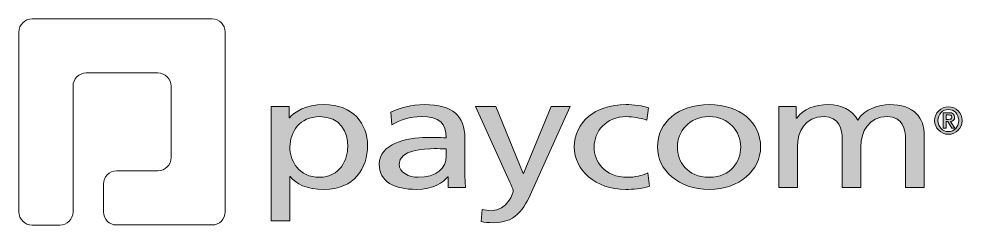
# Model space of a CAD drawing. Header units: inches. Extents: x 0.23 to 4.21, y -1.38 to -0.51.
import ezdxf

# ---------------------------------------------------------------- set-up
doc = ezdxf.new("R2010")
doc.units = ezdxf.units.IN
doc.header["$MEASUREMENT"] = 0
doc.layers.add('Layer 2', color=7, linetype='Continuous')

# ---------------------------------------------------------------- blocks, each defined once
blk = doc.blocks.new('block 3')
at = {"layer": 'Layer 2', "true_color": 0x0a0203}
h = blk.add_hatch(color=18, dxfattribs=at)
h.dxf.hatch_style = 2
edge = h.paths.add_edge_path()
edge.add_spline(control_points=[(1.2944, -0.8776), (1.2944, -0.8776), (1.3697, -0.8776), (1.3697, -0.8776), (1.3697, -0.8776), (1.3697, -0.9258), (1.3697, -0.9258), (1.3697, -0.9258), (1.3714, -0.9258), (1.3714, -0.9258), (1.3923, -0.9003), (1.4409, -0.8695), (1.5162, -0.8695), (1.6401, -0.8695), (1.7003, -0.9505), (1.7003, -1.0423), (1.7003, -1.1359), (1.6459, -1.227), (1.5171, -1.227), (1.4417, -1.227), (1.3991, -1.2036), (1.3748, -1.1721), (1.3748, -1.1721), (1.3731, -1.1721), (1.3731, -1.1721), (1.3731, -1.1721), (1.3731, -1.3596), (1.3731, -1.3596), (1.3731, -1.3596), (1.2944, -1.3596), (1.2944, -1.3596), (1.2944, -1.3596), (1.2944, -0.8776), (1.2944, -0.8776)], knot_values=[0, 0, 0, 0, 1, 1, 1, 2, 2, 2, 3, 3, 3, 4, 4, 4, 5, 5, 5, 6, 6, 6, 7, 7, 7, 8, 8, 8, 9, 9, 9, 10, 10, 10, 11, 11, 11, 11], degree=3, periodic=1)
edge = h.paths.add_edge_path()
edge.add_spline(control_points=[(1.4995, -0.9204), (1.4141, -0.9204), (1.3731, -0.9854), (1.3731, -1.0489), (1.3731, -1.1059), (1.4099, -1.1761), (1.4986, -1.1761), (1.5832, -1.1761), (1.6183, -1.1005), (1.6166, -1.047), (1.6183, -0.9854), (1.5848, -0.9204), (1.4995, -0.9204)], knot_values=[0, 0, 0, 0, 1, 1, 1, 2, 2, 2, 3, 3, 3, 4, 4, 4, 4], degree=3, periodic=1)
h = blk.add_hatch(color=18, dxfattribs=at)
h.dxf.hatch_style = 2
edge = h.paths.add_edge_path()
edge.add_spline(control_points=[(1.7983, -0.9017), (1.8376, -0.8829), (1.8844, -0.8695), (1.9389, -0.8695), (2.061, -0.8695), (2.1104, -0.9177), (2.1104, -1.0108), (2.1104, -1.0108), (2.1104, -1.1521), (2.1104, -1.1521), (2.1104, -1.1909), (2.1121, -1.209), (2.1138, -1.219), (2.1138, -1.219), (2.0401, -1.219), (2.0401, -1.219), (2.0401, -1.219), (2.0401, -1.1748), (2.0401, -1.1748), (2.0401, -1.1748), (2.0384, -1.1748), (2.0384, -1.1748), (2.02, -1.1956), (1.9782, -1.227), (1.9062, -1.227), (1.8142, -1.227), (1.7497, -1.1949), (1.7497, -1.1206), (1.7497, -1.0349), (1.8669, -1.0081), (1.9481, -1.0081), (1.979, -1.0081), (2.0008, -1.0081), (2.0318, -1.0094), (2.0318, -0.9505), (2.005, -0.9204), (1.9263, -0.9204), (1.8819, -0.9204), (1.8342, -0.9338), (1.8024, -0.9552), (1.8024, -0.9552), (1.7983, -0.9017), (1.7983, -0.9017)], knot_values=[0, 0, 0, 0, 1, 1, 1, 2, 2, 2, 3, 3, 3, 4, 4, 4, 5, 5, 5, 6, 6, 6, 7, 7, 7, 8, 8, 8, 9, 9, 9, 10, 10, 10, 11, 11, 11, 12, 12, 12, 13, 13, 13, 14, 14, 14, 14], degree=3, periodic=1)
edge = h.paths.add_edge_path()
edge.add_spline(control_points=[(2.0318, -1.0563), (2.015, -1.0563), (1.9983, -1.055), (1.9815, -1.055), (1.9389, -1.055), (1.8334, -1.0603), (1.8334, -1.1206), (1.8334, -1.1568), (1.8769, -1.1761), (1.9129, -1.1761), (1.9907, -1.1761), (2.0318, -1.1373), (2.0318, -1.0864), (2.0318, -1.0864), (2.0318, -1.0563), (2.0318, -1.0563)], knot_values=[0, 0, 0, 0, 1, 1, 1, 2, 2, 2, 3, 3, 3, 4, 4, 4, 5, 5, 5, 5], degree=3, periodic=1)
h = blk.add_hatch(color=18, dxfattribs=at)
h.dxf.hatch_style = 2
edge = h.paths.add_edge_path()
edge.add_spline(control_points=[(2.8778, -0.9351), (2.8477, -0.9251), (2.8175, -0.9204), (2.7925, -0.9204), (2.7046, -0.9204), (2.6553, -0.9833), (2.6553, -1.0483), (2.6553, -1.1092), (2.6962, -1.1761), (2.7976, -1.1761), (2.8243, -1.1761), (2.8578, -1.1695), (2.8821, -1.1568), (2.8821, -1.1568), (2.8879, -1.213), (2.8879, -1.213), (2.8553, -1.225), (2.8175, -1.227), (2.7892, -1.227), (2.6602, -1.227), (2.5716, -1.146), (2.5716, -1.0483), (2.5716, -0.9445), (2.6586, -0.8695), (2.7892, -0.8695), (2.821, -0.8695), (2.8619, -0.8755), (2.8845, -0.8829), (2.8845, -0.8829), (2.8778, -0.9351), (2.8778, -0.9351)], knot_values=[0, 0, 0, 0, 1, 1, 1, 2, 2, 2, 3, 3, 3, 4, 4, 4, 5, 5, 5, 6, 6, 6, 7, 7, 7, 8, 8, 8, 9, 9, 9, 10, 10, 10, 10], degree=3, periodic=1)
h = blk.add_hatch(color=18, dxfattribs=at)
h.dxf.hatch_style = 2
edge = h.paths.add_edge_path()
edge.add_spline(control_points=[(3.1398, -0.8695), (3.2696, -0.8695), (3.3566, -0.9445), (3.3566, -1.0483), (3.3566, -1.146), (3.2679, -1.227), (3.1398, -1.227), (3.0109, -1.227), (2.9222, -1.146), (2.9222, -1.0483), (2.9222, -0.9445), (3.0093, -0.8695), (3.1398, -0.8695)], knot_values=[0, 0, 0, 0, 1, 1, 1, 2, 2, 2, 3, 3, 3, 4, 4, 4, 4], degree=3, periodic=1)
edge = h.paths.add_edge_path()
edge.add_spline(control_points=[(3.1398, -1.1761), (3.2319, -1.1761), (3.2729, -1.1092), (3.2729, -1.0483), (3.2729, -0.9833), (3.2235, -0.9204), (3.1398, -0.9204), (3.0553, -0.9204), (3.0059, -0.9833), (3.0059, -1.0483), (3.0059, -1.1092), (3.0469, -1.1761), (3.1398, -1.1761)], knot_values=[0, 0, 0, 0, 1, 1, 1, 2, 2, 2, 3, 3, 3, 4, 4, 4, 4], degree=3, periodic=1)
h = blk.add_hatch(color=18, dxfattribs=at)
h.dxf.hatch_style = 2
edge = h.paths.add_edge_path()
edge.add_spline(control_points=[(3.4335, -0.8776), (3.4335, -0.8776), (3.5072, -0.8776), (3.5072, -0.8776), (3.5072, -0.8776), (3.5072, -0.9271), (3.5072, -0.9271), (3.5072, -0.9271), (3.5089, -0.9271), (3.5089, -0.9271), (3.539, -0.8876), (3.5817, -0.8695), (3.6445, -0.8695), (3.6939, -0.8695), (3.7432, -0.8896), (3.7658, -0.9358), (3.7951, -0.8869), (3.8596, -0.8695), (3.898, -0.8695), (4.0068, -0.8695), (4.0462, -0.9258), (4.0462, -1.0001), (4.0462, -1.0001), (4.0462, -1.219), (4.0462, -1.219), (4.0462, -1.219), (3.9675, -1.219), (3.9675, -1.219), (3.9675, -1.219), (3.9675, -1.0155), (3.9675, -1.0155), (3.9675, -0.9733), (3.955, -0.9204), (3.8913, -0.9204), (3.811, -0.9204), (3.7792, -0.9833), (3.7792, -1.047), (3.7792, -1.047), (3.7792, -1.219), (3.7792, -1.219), (3.7792, -1.219), (3.7006, -1.219), (3.7006, -1.219), (3.7006, -1.219), (3.7006, -1.0155), (3.7006, -1.0155), (3.7006, -0.9733), (3.688, -0.9204), (3.6244, -0.9204), (3.544, -0.9204), (3.5122, -0.9833), (3.5122, -1.047), (3.5122, -1.047), (3.5122, -1.219), (3.5122, -1.219), (3.5122, -1.219), (3.4335, -1.219), (3.4335, -1.219), (3.4335, -1.219), (3.4335, -0.8776), (3.4335, -0.8776)], knot_values=[0, 0, 0, 0, 1, 1, 1, 2, 2, 2, 3, 3, 3, 4, 4, 4, 5, 5, 5, 6, 6, 6, 7, 7, 7, 8, 8, 8, 9, 9, 9, 10, 10, 10, 11, 11, 11, 12, 12, 12, 13, 13, 13, 14, 14, 14, 15, 15, 15, 16, 16, 16, 17, 17, 17, 18, 18, 18, 19, 19, 19, 20, 20, 20, 20], degree=3, periodic=1)
h = blk.add_hatch(color=18, dxfattribs=at)
h.dxf.hatch_style = 2
edge = h.paths.add_edge_path()
edge.add_spline(control_points=[(2.184, -1.3114), (2.1941, -1.3141), (2.2075, -1.3168), (2.2209, -1.3168), (2.2912, -1.3168), (2.3146, -1.2391), (2.3146, -1.2324), (2.3146, -1.225), (2.3046, -1.2077), (2.2996, -1.1963), (2.2996, -1.1963), (2.1548, -0.8776), (2.1548, -0.8776), (2.1548, -0.8776), (2.241, -0.8776), (2.241, -0.8776), (2.241, -0.8776), (2.3556, -1.1601), (2.3556, -1.1601), (2.3556, -1.1601), (2.3573, -1.1601), (2.3573, -1.1601), (2.3573, -1.1601), (2.4745, -0.8776), (2.4745, -0.8776), (2.4745, -0.8776), (2.554, -0.8776), (2.554, -0.8776), (2.554, -0.8776), (2.3966, -1.2264), (2.3966, -1.2264), (2.3673, -1.292), (2.3364, -1.3677), (2.2326, -1.3677), (2.2075, -1.3677), (2.1933, -1.365), (2.1791, -1.363), (2.1791, -1.363), (2.184, -1.3114), (2.184, -1.3114)], knot_values=[0, 0, 0, 0, 1, 1, 1, 2, 2, 2, 3, 3, 3, 4, 4, 4, 5, 5, 5, 6, 6, 6, 7, 7, 7, 8, 8, 8, 9, 9, 9, 10, 10, 10, 11, 11, 11, 12, 12, 12, 13, 13, 13, 13], degree=3, periodic=1)
h = blk.add_hatch(color=18, dxfattribs=at)
h.dxf.hatch_style = 2
edge = h.paths.add_edge_path()
edge.add_spline(control_points=[(4.0901, -0.9369), (4.0901, -0.9049), (4.1161, -0.879), (4.148, -0.879), (4.18, -0.879), (4.206, -0.9049), (4.206, -0.9369), (4.206, -0.9688), (4.18, -0.9948), (4.148, -0.9948), (4.1161, -0.9948), (4.0901, -0.9688), (4.0901, -0.9369)], knot_values=[0, 0, 0, 0, 1, 1, 1, 2, 2, 2, 3, 3, 3, 4, 4, 4, 4], degree=3, periodic=1)
edge = h.paths.add_edge_path()
edge.add_spline(control_points=[(4.1918, -0.9369), (4.1918, -0.9098), (4.1722, -0.8902), (4.148, -0.8902), (4.1238, -0.8902), (4.1042, -0.9098), (4.1042, -0.9369), (4.1042, -0.964), (4.1238, -0.9836), (4.148, -0.9836), (4.1722, -0.9836), (4.1918, -0.964), (4.1918, -0.9369)], knot_values=[0, 0, 0, 0, 1, 1, 1, 2, 2, 2, 3, 3, 3, 4, 4, 4, 4], degree=3, periodic=1)
edge = h.paths.add_edge_path()
edge.add_spline(control_points=[(4.1257, -0.9038), (4.1257, -0.9038), (4.1501, -0.9038), (4.1501, -0.9038), (4.1659, -0.9038), (4.1744, -0.9093), (4.1744, -0.9231), (4.1744, -0.9343), (4.1679, -0.9398), (4.1572, -0.9407), (4.1572, -0.9407), (4.1748, -0.9694), (4.1748, -0.9694), (4.1748, -0.9694), (4.1623, -0.9694), (4.1623, -0.9694), (4.1623, -0.9694), (4.1453, -0.9412), (4.1453, -0.9412), (4.1453, -0.9412), (4.138, -0.9412), (4.138, -0.9412), (4.138, -0.9412), (4.138, -0.9694), (4.138, -0.9694), (4.138, -0.9694), (4.1257, -0.9694), (4.1257, -0.9694), (4.1257, -0.9694), (4.1257, -0.9038), (4.1257, -0.9038)], knot_values=[0, 0, 0, 0, 1, 1, 1, 2, 2, 2, 3, 3, 3, 4, 4, 4, 5, 5, 5, 6, 6, 6, 7, 7, 7, 8, 8, 8, 9, 9, 9, 10, 10, 10, 10], degree=3, periodic=1)
edge = h.paths.add_edge_path()
edge.add_spline(control_points=[(4.138, -0.9319), (4.138, -0.9319), (4.1487, -0.9319), (4.1487, -0.9319), (4.1559, -0.9319), (4.1621, -0.931), (4.1621, -0.9221), (4.1621, -0.9144), (4.1551, -0.9131), (4.1488, -0.9131), (4.1488, -0.9131), (4.138, -0.9131), (4.138, -0.9131), (4.138, -0.9131), (4.138, -0.9319), (4.138, -0.9319)], knot_values=[0, 0, 0, 0, 1, 1, 1, 2, 2, 2, 3, 3, 3, 4, 4, 4, 5, 5, 5, 5], degree=3, periodic=1)
at = {"layer": 'Layer 2', "lineweight": 0}
for points, knots in [([(1.2944, -0.8776), (1.2944, -0.8776), (1.3697, -0.8776), (1.3697, -0.8776), (1.3697, -0.8776), (1.3697, -0.9258), (1.3697, -0.9258), (1.3697, -0.9258), (1.3714, -0.9258), (1.3714, -0.9258), (1.3923, -0.9003), (1.4409, -0.8695), (1.5162, -0.8695), (1.6401, -0.8695), (1.7003, -0.9505), (1.7003, -1.0423), (1.7003, -1.1359), (1.6459, -1.227), (1.5171, -1.227), (1.4417, -1.227), (1.3991, -1.2036), (1.3748, -1.1721), (1.3748, -1.1721), (1.3731, -1.1721), (1.3731, -1.1721), (1.3731, -1.1721), (1.3731, -1.3596), (1.3731, -1.3596), (1.3731, -1.3596), (1.2944, -1.3596), (1.2944, -1.3596), (1.2944, -1.3596), (1.2944, -0.8776), (1.2944, -0.8776)], [0, 0, 0, 0, 1, 1, 1, 2, 2, 2, 3, 3, 3, 4, 4, 4, 5, 5, 5, 6, 6, 6, 7, 7, 7, 8, 8, 8, 9, 9, 9, 10, 10, 10, 11, 11, 11, 11]), ([(1.7983, -0.9017), (1.8376, -0.8829), (1.8844, -0.8695), (1.9389, -0.8695), (2.061, -0.8695), (2.1104, -0.9177), (2.1104, -1.0108), (2.1104, -1.0108), (2.1104, -1.1521), (2.1104, -1.1521), (2.1104, -1.1909), (2.1121, -1.209), (2.1138, -1.219), (2.1138, -1.219), (2.0401, -1.219), (2.0401, -1.219), (2.0401, -1.219), (2.0401, -1.1748), (2.0401, -1.1748), (2.0401, -1.1748), (2.0384, -1.1748), (2.0384, -1.1748), (2.02, -1.1956), (1.9782, -1.227), (1.9062, -1.227), (1.8142, -1.227), (1.7497, -1.1949), (1.7497, -1.1206), (1.7497, -1.0349), (1.8669, -1.0081), (1.9481, -1.0081), (1.979, -1.0081), (2.0008, -1.0081), (2.0318, -1.0094), (2.0318, -0.9505), (2.005, -0.9204), (1.9263, -0.9204), (1.8819, -0.9204), (1.8342, -0.9338), (1.8024, -0.9552), (1.8024, -0.9552), (1.7983, -0.9017), (1.7983, -0.9017)], [0, 0, 0, 0, 1, 1, 1, 2, 2, 2, 3, 3, 3, 4, 4, 4, 5, 5, 5, 6, 6, 6, 7, 7, 7, 8, 8, 8, 9, 9, 9, 10, 10, 10, 11, 11, 11, 12, 12, 12, 13, 13, 13, 14, 14, 14, 14]), ([(2.8778, -0.9351), (2.8477, -0.9251), (2.8175, -0.9204), (2.7925, -0.9204), (2.7046, -0.9204), (2.6553, -0.9833), (2.6553, -1.0483), (2.6553, -1.1092), (2.6962, -1.1761), (2.7976, -1.1761), (2.8243, -1.1761), (2.8578, -1.1695), (2.8821, -1.1568), (2.8821, -1.1568), (2.8879, -1.213), (2.8879, -1.213), (2.8553, -1.225), (2.8175, -1.227), (2.7892, -1.227), (2.6602, -1.227), (2.5716, -1.146), (2.5716, -1.0483), (2.5716, -0.9445), (2.6586, -0.8695), (2.7892, -0.8695), (2.821, -0.8695), (2.8619, -0.8755), (2.8845, -0.8829), (2.8845, -0.8829), (2.8778, -0.9351), (2.8778, -0.9351)], [0, 0, 0, 0, 1, 1, 1, 2, 2, 2, 3, 3, 3, 4, 4, 4, 5, 5, 5, 6, 6, 6, 7, 7, 7, 8, 8, 8, 9, 9, 9, 10, 10, 10, 10]), ([(3.1398, -0.8695), (3.2696, -0.8695), (3.3566, -0.9445), (3.3566, -1.0483), (3.3566, -1.146), (3.2679, -1.227), (3.1398, -1.227), (3.0109, -1.227), (2.9222, -1.146), (2.9222, -1.0483), (2.9222, -0.9445), (3.0093, -0.8695), (3.1398, -0.8695)], [0, 0, 0, 0, 1, 1, 1, 2, 2, 2, 3, 3, 3, 4, 4, 4, 4]), ([(3.4335, -0.8776), (3.4335, -0.8776), (3.5072, -0.8776), (3.5072, -0.8776), (3.5072, -0.8776), (3.5072, -0.9271), (3.5072, -0.9271), (3.5072, -0.9271), (3.5089, -0.9271), (3.5089, -0.9271), (3.539, -0.8876), (3.5817, -0.8695), (3.6445, -0.8695), (3.6939, -0.8695), (3.7432, -0.8896), (3.7658, -0.9358), (3.7951, -0.8869), (3.8596, -0.8695), (3.898, -0.8695), (4.0068, -0.8695), (4.0462, -0.9258), (4.0462, -1.0001), (4.0462, -1.0001), (4.0462, -1.219), (4.0462, -1.219), (4.0462, -1.219), (3.9675, -1.219), (3.9675, -1.219), (3.9675, -1.219), (3.9675, -1.0155), (3.9675, -1.0155), (3.9675, -0.9733), (3.955, -0.9204), (3.8913, -0.9204), (3.811, -0.9204), (3.7792, -0.9833), (3.7792, -1.047), (3.7792, -1.047), (3.7792, -1.219), (3.7792, -1.219), (3.7792, -1.219), (3.7006, -1.219), (3.7006, -1.219), (3.7006, -1.219), (3.7006, -1.0155), (3.7006, -1.0155), (3.7006, -0.9733), (3.688, -0.9204), (3.6244, -0.9204), (3.544, -0.9204), (3.5122, -0.9833), (3.5122, -1.047), (3.5122, -1.047), (3.5122, -1.219), (3.5122, -1.219), (3.5122, -1.219), (3.4335, -1.219), (3.4335, -1.219), (3.4335, -1.219), (3.4335, -0.8776), (3.4335, -0.8776)], [0, 0, 0, 0, 1, 1, 1, 2, 2, 2, 3, 3, 3, 4, 4, 4, 5, 5, 5, 6, 6, 6, 7, 7, 7, 8, 8, 8, 9, 9, 9, 10, 10, 10, 11, 11, 11, 12, 12, 12, 13, 13, 13, 14, 14, 14, 15, 15, 15, 16, 16, 16, 17, 17, 17, 18, 18, 18, 19, 19, 19, 20, 20, 20, 20]), ([(2.184, -1.3114), (2.1941, -1.3141), (2.2075, -1.3168), (2.2209, -1.3168), (2.2912, -1.3168), (2.3146, -1.2391), (2.3146, -1.2324), (2.3146, -1.225), (2.3046, -1.2077), (2.2996, -1.1963), (2.2996, -1.1963), (2.1548, -0.8776), (2.1548, -0.8776), (2.1548, -0.8776), (2.241, -0.8776), (2.241, -0.8776), (2.241, -0.8776), (2.3556, -1.1601), (2.3556, -1.1601), (2.3556, -1.1601), (2.3573, -1.1601), (2.3573, -1.1601), (2.3573, -1.1601), (2.4745, -0.8776), (2.4745, -0.8776), (2.4745, -0.8776), (2.554, -0.8776), (2.554, -0.8776), (2.554, -0.8776), (2.3966, -1.2264), (2.3966, -1.2264), (2.3673, -1.292), (2.3364, -1.3677), (2.2326, -1.3677), (2.2075, -1.3677), (2.1933, -1.365), (2.1791, -1.363), (2.1791, -1.363), (2.184, -1.3114), (2.184, -1.3114)], [0, 0, 0, 0, 1, 1, 1, 2, 2, 2, 3, 3, 3, 4, 4, 4, 5, 5, 5, 6, 6, 6, 7, 7, 7, 8, 8, 8, 9, 9, 9, 10, 10, 10, 11, 11, 11, 12, 12, 12, 13, 13, 13, 13]), ([(4.0901, -0.9369), (4.0901, -0.9049), (4.1161, -0.879), (4.148, -0.879), (4.18, -0.879), (4.206, -0.9049), (4.206, -0.9369), (4.206, -0.9688), (4.18, -0.9948), (4.148, -0.9948), (4.1161, -0.9948), (4.0901, -0.9688), (4.0901, -0.9369)], [0, 0, 0, 0, 1, 1, 1, 2, 2, 2, 3, 3, 3, 4, 4, 4, 4]), ([(4.1918, -0.9369), (4.1918, -0.9098), (4.1722, -0.8902), (4.148, -0.8902), (4.1238, -0.8902), (4.1042, -0.9098), (4.1042, -0.9369), (4.1042, -0.964), (4.1238, -0.9836), (4.148, -0.9836), (4.1722, -0.9836), (4.1918, -0.964), (4.1918, -0.9369)], [0, 0, 0, 0, 1, 1, 1, 2, 2, 2, 3, 3, 3, 4, 4, 4, 4]), ([(4.1257, -0.9038), (4.1257, -0.9038), (4.1501, -0.9038), (4.1501, -0.9038), (4.1659, -0.9038), (4.1744, -0.9093), (4.1744, -0.9231), (4.1744, -0.9343), (4.1679, -0.9398), (4.1572, -0.9407), (4.1572, -0.9407), (4.1748, -0.9694), (4.1748, -0.9694), (4.1748, -0.9694), (4.1623, -0.9694), (4.1623, -0.9694), (4.1623, -0.9694), (4.1453, -0.9412), (4.1453, -0.9412), (4.1453, -0.9412), (4.138, -0.9412), (4.138, -0.9412), (4.138, -0.9412), (4.138, -0.9694), (4.138, -0.9694), (4.138, -0.9694), (4.1257, -0.9694), (4.1257, -0.9694), (4.1257, -0.9694), (4.1257, -0.9038), (4.1257, -0.9038)], [0, 0, 0, 0, 1, 1, 1, 2, 2, 2, 3, 3, 3, 4, 4, 4, 5, 5, 5, 6, 6, 6, 7, 7, 7, 8, 8, 8, 9, 9, 9, 10, 10, 10, 10]), ([(4.138, -0.9319), (4.138, -0.9319), (4.1487, -0.9319), (4.1487, -0.9319), (4.1559, -0.9319), (4.1621, -0.931), (4.1621, -0.9221), (4.1621, -0.9144), (4.1551, -0.9131), (4.1488, -0.9131), (4.1488, -0.9131), (4.138, -0.9131), (4.138, -0.9131), (4.138, -0.9131), (4.138, -0.9319), (4.138, -0.9319)], [0, 0, 0, 0, 1, 1, 1, 2, 2, 2, 3, 3, 3, 4, 4, 4, 5, 5, 5, 5]), ([(1.4995, -0.9204), (1.4141, -0.9204), (1.3731, -0.9854), (1.3731, -1.0489), (1.3731, -1.1059), (1.4099, -1.1761), (1.4986, -1.1761), (1.5832, -1.1761), (1.6183, -1.1005), (1.6166, -1.047), (1.6183, -0.9854), (1.5848, -0.9204), (1.4995, -0.9204)], [0, 0, 0, 0, 1, 1, 1, 2, 2, 2, 3, 3, 3, 4, 4, 4, 4]), ([(3.1398, -1.1761), (3.2319, -1.1761), (3.2729, -1.1092), (3.2729, -1.0483), (3.2729, -0.9833), (3.2235, -0.9204), (3.1398, -0.9204), (3.0553, -0.9204), (3.0059, -0.9833), (3.0059, -1.0483), (3.0059, -1.1092), (3.0469, -1.1761), (3.1398, -1.1761)], [0, 0, 0, 0, 1, 1, 1, 2, 2, 2, 3, 3, 3, 4, 4, 4, 4]), ([(2.0318, -1.0563), (2.015, -1.0563), (1.9983, -1.055), (1.9815, -1.055), (1.9389, -1.055), (1.8334, -1.0603), (1.8334, -1.1206), (1.8334, -1.1568), (1.8769, -1.1761), (1.9129, -1.1761), (1.9907, -1.1761), (2.0318, -1.1373), (2.0318, -1.0864), (2.0318, -1.0864), (2.0318, -1.0563), (2.0318, -1.0563)], [0, 0, 0, 0, 1, 1, 1, 2, 2, 2, 3, 3, 3, 4, 4, 4, 5, 5, 5, 5])]:
    blk.add_open_spline(points, degree=3, knots=knots, dxfattribs=at)
blk = doc.blocks.new('block 2')
at = {"layer": 'Layer 2', "lineweight": 0}
blk.add_open_spline([(0.9457, -0.5081), (0.9152, -0.5081), (0.8902, -0.5081), (0.8902, -0.5081), (0.8902, -0.5081), (0.8652, -0.508), (0.8346, -0.508), (0.8346, -0.508), (0.2866, -0.508), (0.2866, -0.508), (0.256, -0.508), (0.231, -0.533), (0.231, -0.5636), (0.231, -0.5636), (0.231, -0.676), (0.231, -0.676), (0.231, -0.7066), (0.231, -0.7327), (0.231, -0.7339), (0.231, -0.7353), (0.231, -0.7613), (0.231, -0.7919), (0.231, -0.7919), (0.231, -1.3222), (0.231, -1.3222), (0.231, -1.3528), (0.256, -1.3778), (0.2866, -1.3778), (0.2866, -1.3778), (0.4036, -1.3778), (0.4036, -1.3778), (0.4342, -1.3778), (0.4592, -1.3528), (0.4592, -1.3222), (0.4592, -1.3222), (0.4592, -0.7919), (0.4592, -0.7919), (0.4592, -0.7613), (0.4842, -0.7363), (0.5148, -0.7363), (0.5148, -0.7363), (0.8168, -0.7363), (0.8168, -0.7363), (0.8474, -0.7363), (0.8724, -0.7613), (0.8724, -0.7919), (0.8724, -0.7919), (0.8724, -1.0932), (0.8724, -1.0932), (0.8724, -1.1238), (0.8474, -1.1488), (0.8168, -1.1488), (0.8168, -1.1488), (0.643, -1.1488), (0.643, -1.1488), (0.6124, -1.1488), (0.5874, -1.1738), (0.5874, -1.2044), (0.5874, -1.2044), (0.5874, -1.3215), (0.5874, -1.3215), (0.5874, -1.3521), (0.6124, -1.3771), (0.643, -1.3771), (0.643, -1.3771), (0.8168, -1.3771), (0.8168, -1.3771), (0.8474, -1.3771), (0.8724, -1.3771), (0.8724, -1.3771), (0.8724, -1.3771), (0.8975, -1.3771), (0.928, -1.3771), (0.928, -1.3771), (1.0452, -1.3771), (1.0452, -1.3771), (1.0757, -1.3771), (1.1007, -1.3521), (1.1007, -1.3216), (1.1007, -1.3216), (1.1007, -0.5637), (1.1007, -0.5637), (1.1007, -0.5331), (1.0757, -0.5081), (1.0452, -0.5081), (1.0452, -0.5081), (0.9457, -0.5081), (0.9457, -0.5081)], degree=3, knots=[0, 0, 0, 0, 1, 1, 1, 2, 2, 2, 3, 3, 3, 4, 4, 4, 5, 5, 5, 6, 6, 6, 7, 7, 7, 8, 8, 8, 9, 9, 9, 10, 10, 10, 11, 11, 11, 12, 12, 12, 13, 13, 13, 14, 14, 14, 15, 15, 15, 16, 16, 16, 17, 17, 17, 18, 18, 18, 19, 19, 19, 20, 20, 20, 21, 21, 21, 22, 22, 22, 23, 23, 23, 24, 24, 24, 25, 25, 25, 26, 26, 26, 27, 27, 27, 28, 28, 28, 29, 29, 29, 29], dxfattribs=at)
at = {"layer": 'Layer 2'}
blk.add_blockref('block 3', (0, 0), dxfattribs=at)

msp = doc.modelspace()

# ---------------------------------------------------------------- block references
at = {"layer": 'Layer 2'}
msp.add_blockref('block 2', (0, 0), dxfattribs=at)

doc.saveas('drawing.dxf')
